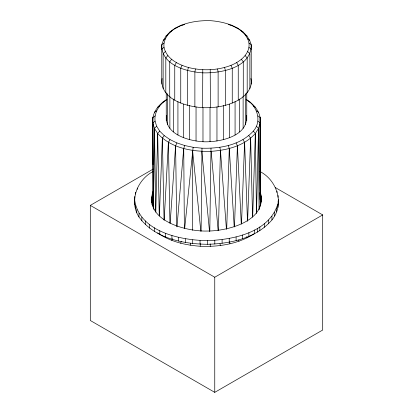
<?xml version="1.0" encoding="UTF-8"?>
<svg xmlns="http://www.w3.org/2000/svg" width="413" height="413" viewBox="0 0 413 413"><rect width="100%" height="100%" fill="white"/><g stroke="black" fill="none" stroke-linecap="round" stroke-linejoin="round"><path stroke-width="0.62" d="M166.893 99.378C158.685 104.215 151.525 112.997 152.825 123.048L153.502 208.426L154.003 209.499M250.887 78.47C253.2 87.716 245.756 95.924 238.249 100.173C227.418 106.141 214.832 108.129 202.587 107.664C186.526 106.678 159.403 99.306 162.113 78.47M236.659 27.769C242.385 31.181 247.733 36.22 248.993 43.035L251.228 44.754C251.527 67.882 220.418 73.442 202.587 72.838C186.521 71.733 161.034 65.068 161.772 44.754C167.57 25.172 192.437 20.196 210.217 20.65C225.988 21.806 246.416 27.63 251.228 44.754L251.228 84.102M248.993 43.035C250.247 53.995 240.061 61.728 230.965 65.352C217.481 70.525 202.427 71.026 188.473 67.5C178.225 64.573 166.434 58.729 164.007 47.33C162.887 38.791 169.433 31.724 176.341 27.769M246.406 115.325C249.075 136.589 218.745 142.537 202.979 141.742C188.519 140.869 163.915 134.142 166.594 115.325M246.107 99.378C252.828 103.441 258.667 109.703 260.175 117.622L260.278 204.698L259.214 209.035M155.061 115.903L152.825 117.622L152.634 203.444L153.502 208.426L154.457 128.386L152.825 123.048L155.061 121.102C153.93 112.274 159.666 104.153 166.837 99.595M201.105 231.192L201.998 148.2C220.17 148.721 240.542 145.175 253.298 131.102C262.353 121.179 257.098 105.62 246.163 99.595M209.799 231.29L211.002 148.2M260.045 171.56C277.2 180.311 284.862 204.481 271.95 219.917C256.225 238.255 230.552 243.716 207.424 244.289C182.732 243.995 154.219 238.229 138.959 216.949C128.815 201.141 137.193 179.655 153.228 171.41M134.715 204.42L134.808 196.485M155.778 211.977L157.668 133.482L154.457 128.386L156.625 126.218L155.061 121.102M256.514 213.149L258.543 128.386L260.175 123.048L260.175 117.622L257.939 115.903M152.996 191.482C143.559 220.568 186.258 231.714 207.321 231.032C228.09 231.084 268.125 220.681 260.366 192.122L260.366 195.793L261.429 199.52L261.62 202.034M151.359 202.979L151.426 196.794M218.405 230.599L220.444 150.384L219.866 147.296M226.701 229.096L229.272 148.525L228.322 145.521M252.668 216.985L255.332 133.482L258.543 128.386L256.375 126.218M234.465 226.866L237.403 145.815L236.117 142.919M241.507 223.944L244.599 142.33L243.009 139.579M247.609 221.048L250.634 138.174L248.796 135.598M159.382 215.901L162.366 138.174L164.204 135.598L159.702 131.102L156.625 126.218M164.193 220.077L168.401 142.33L169.991 139.579L164.204 135.598M202.783 69.714L202.587 107.664M170.146 223.128L175.597 145.815L176.883 142.919L184.678 145.521L193.134 147.296L201.998 148.2M157.549 232.865C170.001 241.543 185.22 245.177 200.181 246.256L200.362 243.763M176.96 226.845L183.728 148.525L184.678 145.521M184.647 228.621L193.134 147.296M153.027 199.696L152.634 203.444L151.69 204.228M277.856 207.615L278.331 199.685M195.463 68.971L194.879 72.053L194.879 106.879M190.233 245.203L190.579 243.355M151.426 200.46L152.996 195.148M134.715 200.754C140.079 232.106 180.868 240.335 207.424 240.624C233.474 239.736 269.028 232.529 277.856 203.95M180.703 243.247L181.255 241.435M188.473 67.5L187.523 70.509L187.523 105.336M171.839 240.428L172.582 238.678M182.035 65.352L180.749 68.248L180.749 103.074M176.341 62.595L174.751 65.347L174.751 100.173M171.56 59.307L169.722 61.883L169.722 96.709M167.843 55.59L165.809 57.97L165.809 92.796M159.268 215.896L157.668 133.482L159.702 131.102M165.298 51.558L163.13 53.726L163.13 88.552M157.668 133.482C170.977 148.169 192.236 151.87 211.198 151.323C227.15 150.213 244.341 145.897 255.332 133.482L253.298 131.102M161.772 49.276L164.007 47.33M164.007 43.035L161.772 44.754L161.772 84.102M151.179 199.918L153.156 198.446M163.13 40.304L165.298 38.807M154.457 112.284L156.625 110.787M165.809 36.06L167.843 34.775M157.668 107.189L159.702 105.904M174.751 28.688L182.035 25.012M169.722 32.147L171.56 31.058M162.366 102.491L164.204 101.402M275.259 187.528L322.698 214.915L322.698 330.028L214.755 392.35L90.302 320.498L90.302 205.385L153.177 169.087M200.181 246.256C218.89 247.098 238.42 243.954 254.382 233.665M90.302 205.385L214.755 277.237L322.698 214.915M180.749 25.782L184.699 24.465M228.301 24.465L232.251 25.782L238.249 28.688M169.991 139.579L176.883 142.919M241.44 31.058L243.278 32.147M248.796 101.402L250.634 102.491M230.965 25.012L232.251 25.782M245.157 34.775L247.191 36.06M253.298 105.904L255.332 107.189M247.702 38.807L249.87 40.304M256.375 110.787L258.543 112.284M261.594 200.826L260.107 199.691L259.978 192.623M248.993 47.33L251.228 49.276M257.939 121.102L260.175 123.048L259.059 209.654L258.543 128.386M247.702 51.558L249.87 53.726L249.87 88.552M245.157 55.59L247.191 57.97L247.191 92.796M241.44 59.307L243.278 61.883L243.278 96.709M236.659 62.595L238.249 65.347L238.249 100.173M246.644 236.664L247.227 237.795M230.965 65.352L232.251 68.248L232.251 103.074M238.554 240.03L239.019 241.207M224.527 67.5L225.477 70.509L225.477 105.336M229.468 241.997L229.969 243.82M217.537 68.971L218.121 72.053L218.121 106.879M220.015 243.696L220.31 245.554M200.821 231.203L192.556 150.384L192.556 230.289M201.802 151.323L209.505 231.311M211.198 151.323L218.116 230.609M220.444 150.384L226.422 229.117M278.171 200.914L278.331 203.356M229.272 148.525L234.212 226.871M210.217 69.714L210.413 107.664M237.403 145.815L241.28 223.954M210.186 243.876L210.294 246.375M244.599 142.33L247.47 221.053M250.634 138.174L252.56 216.99M162.366 138.174L164.049 220.067M168.401 142.33L169.919 223.118M154.457 128.386L155.727 211.977M255.332 133.482L256.463 213.149M175.597 145.815L176.754 226.2M183.728 148.525L184.368 228.621M152.825 117.622L153.016 164.451M260.175 117.622L260.278 204.698M278.047 195.421L278.047 197.254M277.004 191.193L277.004 192.417M276.622 208.157L276.622 211.828M274.65 212.277L274.65 215.942M271.95 216.252L271.95 219.917M268.558 220.046L268.558 223.712M264.511 223.619L264.511 227.284M261.429 195.85L261.429 199.52M259.844 226.933L259.844 230.599M257.299 228.482L257.299 232.147M254.614 229.953L254.614 233.619M248.874 232.643L248.874 236.313M246.757 92.879L246.757 120.534M245.534 93.668L245.534 124.54M243.123 96.203L243.123 128.36M242.684 234.982L242.684 238.647M239.602 99.084L239.602 131.881M236.112 236.943L236.112 240.609M235.074 101.557L235.074 134.999M229.68 104.169L229.68 137.612M229.225 238.497L229.225 242.163M223.578 105.558L223.578 139.646M222.101 239.638L222.101 243.303M216.959 106.952L216.959 141.034M214.806 240.351L214.806 244.016M214.755 277.237L214.755 392.35M210.021 107.654L210.021 141.742M207.424 240.624L207.424 244.289M202.979 107.654L202.979 141.742M200.037 240.459L200.037 244.124M196.041 106.952L196.041 141.034M192.711 239.86L192.711 243.525M189.422 105.558L189.422 139.646M185.535 238.822L185.535 242.488M183.32 104.169L183.32 137.612M178.581 237.367L178.581 241.037M177.926 101.557L177.926 134.999M173.398 99.084L173.398 131.881M171.927 235.508L171.927 239.173M169.877 96.203L169.877 128.36M167.466 93.668L167.466 124.54M166.243 92.879L166.243 120.534M165.634 233.262L165.634 236.928M159.774 230.655L159.774 234.321M154.41 227.718L154.41 231.383M152.294 193.052L152.294 196.717M149.599 224.471L149.599 228.141M145.391 220.96L145.391 224.626M141.835 217.217L141.835 220.883M138.959 213.284L138.959 216.949M137.271 188.075L137.271 189.299M136.801 209.2L136.801 212.865M135.665 192.246L135.665 194.079M135.381 205.008L135.381 208.673"/></g></svg>
